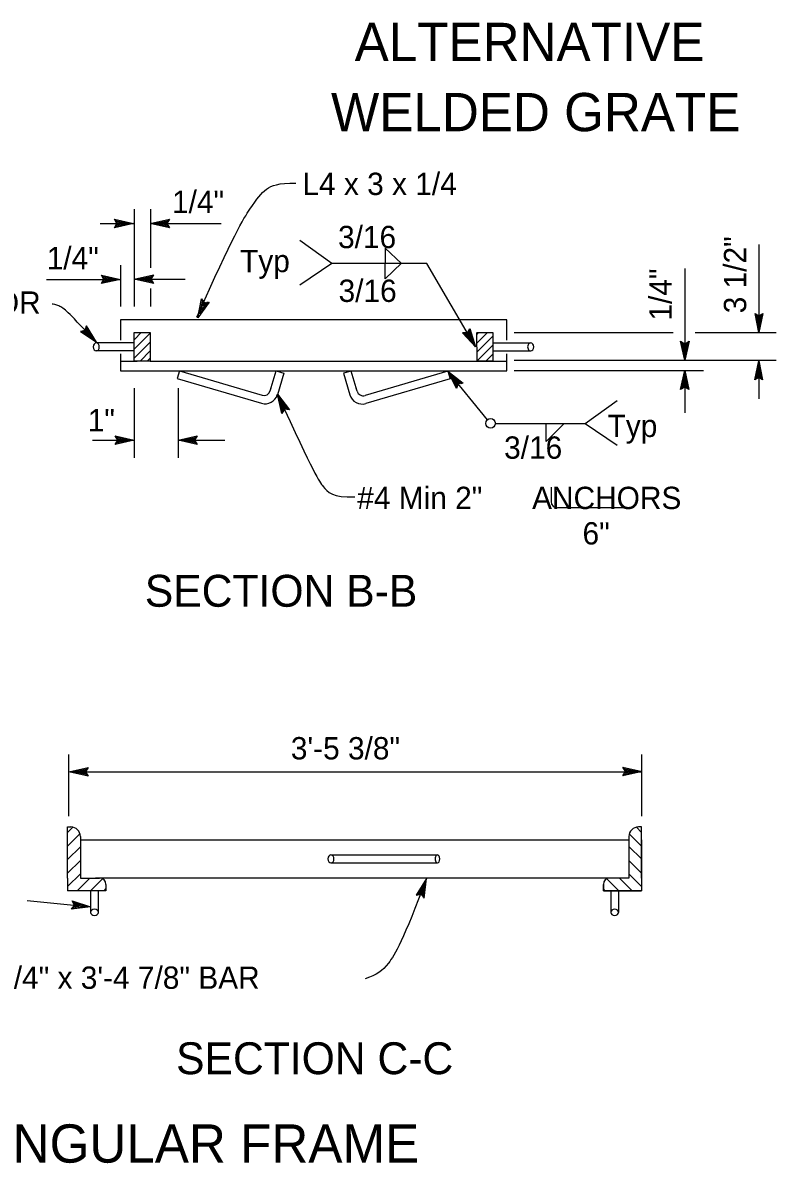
# Model space of a CAD drawing. Extents: x -894 to 866, y -476 to 714.
# Drawn here: x 28.5 to 264.8, y -54.5 to 303.1 of the extents above; entities that cross this region are included whole.
import ezdxf

# ---------------------------------------------------------------- set-up
doc = ezdxf.new("R2010")
doc.units = 0
for name, color, linetype in [('56 Stage 3 Anno', 7, 'Continuous'), ('57 Undefined', 7, 'Continuous'), ('60 Nongeo Data', 7, 'Continuous')]:
    doc.layers.add(name, color=color, linetype=linetype)

msp = doc.modelspace()

# ---------------------------------------------------------------- linework, layer by layer
at = {"layer": '56 Stage 3 Anno'}
for p, q in [((63.47, 244.66), (63.47, 214.15)), ((68.51, 244.66), (68.51, 226.24)), ((52.72, 240.18), (63.22, 240.18)), ((58.02, 240.18), (57.22, 241.51)), ((57.22, 241.51), (57.22, 241.51)), ((57.22, 241.51), (63.22, 240.18)), ((63.22, 240.18), (57.22, 238.84)), ((57.22, 238.84), (58.02, 240.18)), ((57.44, 241.16), (61.84, 240.18)), ((61.83, 240.17), (57.46, 239.2)), ((60.46, 240.18), (57.64, 239.55)), ((57.67, 240.8), (60.46, 240.18)), ((57.85, 240.45), (59.08, 240.18)), ((59.08, 240.18), (57.87, 239.91)), ((63.22, 240.18), (63.22, 240.18)), ((68.49, 240.18), (74.49, 241.51)), ((68.49, 240.18), (90.71, 240.18)), ((74.49, 238.84), (68.49, 240.18)), ((68.49, 240.18), (68.49, 240.18)), ((74.27, 239.19), (69.87, 240.17)), ((69.88, 240.18), (74.25, 241.15)), ((71.25, 240.17), (74.08, 240.8)), ((74.04, 239.55), (71.25, 240.17)), ((72.63, 240.17), (73.84, 240.44)), ((73.86, 239.9), (72.63, 240.17)), ((74.49, 241.51), (73.69, 240.18)), ((73.69, 240.18), (74.49, 238.84)), ((74.49, 241.51), (74.49, 241.51)), ((57.22, 238.85), (57.22, 238.85)), ((74.49, 238.84), (74.49, 238.84)), ((125.45, 227.67), (115.38, 234.83)), ((142.16, 232.51), (142.16, 227.67)), ((142.16, 232.51), (147.24, 227.63)), ((259.33, 233.58), (259.33, 206.08)), ((59.14, 227.12), (59.14, 214.15)), ((125.45, 227.67), (115.38, 220.83)), ((155.17, 227.67), (125.45, 227.67)), ((142.16, 222.83), (147.24, 227.71)), ((142.16, 222.83), (142.16, 227.67)), ((170.51, 201.52), (155.17, 227.67)), ((236.08, 226.11), (236.08, 197.3)), ((35.96, 222.67), (59.14, 222.67)), ((53.94, 222.67), (53.14, 224.01)), ((53.14, 224.01), (53.14, 224.01)), ((53.14, 224.01), (59.14, 222.67)), ((59.14, 222.67), (53.14, 221.34)), ((53.14, 221.34), (53.94, 222.67)), ((53.36, 223.66), (57.76, 222.67)), ((57.75, 222.67), (53.37, 221.7)), ((56.38, 222.67), (53.55, 222.05)), ((53.59, 223.3), (56.38, 222.67)), ((53.77, 222.95), (55, 222.68)), ((55, 222.68), (53.79, 222.41)), ((59.14, 222.67), (59.14, 222.67)), ((63.47, 222.75), (69.47, 224.08)), ((69.47, 221.41), (63.47, 222.75)), ((63.47, 222.75), (63.47, 222.75)), ((63.47, 222.75), (79.39, 222.75)), ((69.25, 221.77), (64.85, 222.75)), ((64.86, 222.75), (69.24, 223.72)), ((66.23, 222.75), (69.06, 223.38)), ((69.02, 222.13), (66.23, 222.75)), ((67.61, 222.75), (68.82, 223.02)), ((68.84, 222.47), (67.61, 222.75)), ((69.47, 224.08), (68.67, 222.75)), ((68.67, 222.75), (69.47, 221.41)), ((69.47, 224.08), (69.47, 224.08)), ((53.14, 221.34), (53.14, 221.34)), ((68.51, 219.76), (68.51, 214.18)), ((69.47, 221.41), (69.47, 221.41)), ((259.36, 206), (258.16, 212)), ((258.16, 212), (258.16, 212)), ((258.16, 212), (259.36, 211.2)), ((259.36, 207.39), (258.49, 211.76)), ((259.36, 208.76), (258.8, 211.58)), ((259.36, 210.14), (259.12, 211.35)), ((259.36, 211.2), (260.57, 212)), ((260.57, 212), (259.36, 206)), ((260.25, 211.78), (259.36, 207.38)), ((259.92, 211.55), (259.36, 208.76)), ((259.61, 211.37), (259.36, 210.14)), ((260.57, 212), (260.57, 212)), ((182.58, 206), (232.46, 206)), ((239.3, 206), (264.76, 206)), ((259.36, 206), (259.36, 206)), ((236.08, 197.3), (234.75, 203.3)), ((234.75, 203.3), (234.75, 203.3)), ((234.75, 203.3), (236.08, 202.5)), ((236.07, 198.69), (235.11, 203.07)), ((236.08, 200.07), (235.45, 202.89)), ((236.08, 201.45), (235.81, 202.66)), ((236.08, 202.5), (237.42, 203.3)), ((237.42, 203.3), (236.08, 197.3)), ((237.06, 203.09), (236.08, 198.68)), ((236.7, 202.85), (236.08, 200.07)), ((236.35, 202.68), (236.08, 201.45)), ((237.42, 203.3), (237.42, 203.3)), ((182.58, 197.3), (264.76, 197.3)), ((236.08, 197.3), (236.08, 197.3)), ((258.09, 191.13), (259.3, 197.13)), ((259.3, 197.13), (259.3, 197.13)), ((259.3, 197.13), (260.5, 191.13)), ((259.33, 197.3), (259.33, 185.22)), ((174.22, 178.67), (161.79, 193.92)), ((164.54, 188.42), (161.79, 193.92)), ((161.79, 193.92), (161.79, 193.92)), ((161.79, 193.92), (166.61, 190.11)), ((182.58, 194.11), (241.91, 194.11)), ((234.74, 188.11), (236.08, 194.11)), ((236.08, 194.11), (236.08, 194.11)), ((236.08, 194.11), (237.41, 188.11)), ((236.08, 194.11), (236.08, 180.84)), ((258.41, 191.34), (259.3, 195.75)), ((258.74, 191.58), (259.3, 194.36)), ((259.3, 195.73), (260.17, 191.36)), ((259.3, 194.36), (259.86, 191.54)), ((164.68, 188.82), (162.66, 192.85)), ((162.67, 192.84), (166.18, 190.07)), ((164.81, 189.22), (163.53, 191.78)), ((163.53, 191.78), (165.8, 189.98)), ((164.97, 189.58), (164.41, 190.71)), ((164.41, 190.71), (165.38, 189.94)), ((165.07, 189.89), (164.54, 188.42)), ((166.61, 190.11), (165.07, 189.89)), ((166.61, 190.11), (166.61, 190.11)), ((235.09, 188.33), (236.08, 192.73)), ((235.45, 188.56), (236.07, 191.35)), ((235.8, 188.74), (236.07, 189.97)), ((236.07, 191.35), (236.7, 188.52)), ((236.07, 189.97), (236.34, 188.76)), ((236.08, 192.72), (237.05, 188.35)), ((259.3, 191.93), (258.09, 191.13)), ((258.09, 191.13), (258.09, 191.13)), ((259.05, 191.75), (259.3, 192.98)), ((259.3, 192.98), (259.54, 191.77)), ((260.5, 191.13), (259.3, 191.93)), ((260.5, 191.13), (260.5, 191.13)), ((63.47, 188.58), (63.47, 166.74)), ((77.18, 188.58), (77.18, 166.74)), ((109.68, 180.63), (108.38, 186.64)), ((108.38, 186.64), (108.38, 186.64)), ((108.38, 186.64), (112.11, 181.75)), ((164.54, 188.42), (164.54, 188.42)), ((236.08, 188.91), (234.74, 188.11)), ((234.74, 188.11), (234.74, 188.11)), ((237.41, 188.11), (236.08, 188.91)), ((237.41, 188.11), (237.41, 188.11)), ((109.92, 180.98), (108.96, 185.39)), ((108.97, 185.38), (111.68, 181.82)), ((110.14, 181.34), (109.54, 184.13)), ((109.54, 184.13), (111.29, 181.83)), ((110.38, 181.65), (110.12, 182.88)), ((110.12, 182.88), (110.87, 181.89)), ((204.82, 177.52), (214.89, 184.68)), ((110.56, 181.92), (109.68, 180.63)), ((109.68, 180.63), (109.68, 180.63)), ((112.11, 181.75), (110.56, 181.92)), ((112.11, 181.75), (112.11, 181.75)), ((176.72, 177.52), (204.82, 177.52)), ((198.25, 177.48), (192.61, 171.84)), ((192.61, 171.84), (192.61, 177.45)), ((204.82, 177.52), (214.89, 170.68)), ((50.35, 172.27), (63.47, 172.27)), ((58.27, 172.27), (57.47, 173.61)), ((57.47, 173.61), (57.47, 173.61)), ((57.47, 173.61), (63.47, 172.27)), ((63.47, 172.27), (57.47, 170.94)), ((57.47, 170.94), (58.27, 172.27)), ((57.69, 173.26), (62.09, 172.27)), ((62.08, 172.27), (57.7, 171.3)), ((60.71, 172.28), (57.88, 171.65)), ((57.92, 172.9), (60.71, 172.28)), ((58.1, 172.55), (59.33, 172.28)), ((59.33, 172.28), (58.12, 172.01)), ((63.47, 172.27), (63.47, 172.27)), ((77.18, 172.27), (83.18, 173.6)), ((77.18, 172.27), (91.83, 172.27)), ((83.18, 170.93), (77.18, 172.27)), ((77.18, 172.27), (77.18, 172.27)), ((82.97, 171.29), (78.56, 172.27)), ((78.58, 172.28), (82.95, 173.24)), ((79.95, 172.27), (82.77, 172.9)), ((82.73, 171.65), (79.95, 172.27)), ((81.33, 172.27), (82.54, 172.54)), ((82.56, 172), (81.33, 172.27)), ((83.18, 173.6), (82.38, 172.27)), ((82.38, 172.27), (83.18, 170.93)), ((83.18, 173.6), (83.18, 173.6)), ((57.47, 170.94), (57.47, 170.94)), ((83.18, 170.93), (83.18, 170.93)), ((42.95, 54.29), (42.95, 73.7)), ((222.66, 54.29), (222.66, 73.7)), ((42.98, 68.25), (48.98, 69.58)), ((48.98, 66.91), (42.98, 68.25)), ((42.98, 68.25), (42.98, 68.25)), ((43.38, 68.23), (222.5, 68.23)), ((48.76, 67.26), (44.36, 68.25)), ((44.37, 68.25), (48.75, 69.22)), ((45.74, 68.24), (48.57, 68.87)), ((48.53, 67.62), (45.74, 68.24)), ((47.13, 68.24), (48.33, 68.51)), ((48.35, 67.97), (47.13, 68.24)), ((48.98, 69.58), (48.18, 68.25)), ((48.18, 68.25), (48.98, 66.91)), ((48.98, 69.58), (48.98, 69.58)), ((217.49, 68.32), (216.69, 69.66)), ((216.69, 69.66), (216.69, 69.66)), ((216.69, 69.66), (222.69, 68.32)), ((222.69, 68.32), (216.69, 66.99)), ((216.69, 66.99), (217.49, 68.32)), ((216.91, 69.3), (221.31, 68.32)), ((221.3, 68.32), (216.93, 67.35)), ((219.93, 68.32), (217.11, 67.7)), ((217.14, 68.94), (219.93, 68.32)), ((217.32, 68.6), (218.55, 68.32)), ((218.55, 68.32), (217.34, 68.06)), ((222.69, 68.32), (222.69, 68.32)), ((48.98, 66.91), (48.98, 66.91)), ((216.69, 66.99), (216.69, 66.99)), ((155.13, 34.74), (151.85, 29.54)), ((154.66, 33.43), (152.27, 29.64)), ((154.1, 28.96), (154.67, 33.44)), ((154.37, 28.64), (155.13, 34.74)), ((155.13, 34.74), (155.13, 34.74)), ((151.85, 29.54), (153.38, 29.85)), ((151.85, 29.54), (151.85, 29.54)), ((154.2, 32.14), (152.66, 29.69)), ((153.74, 30.84), (153.07, 29.79)), ((153.38, 29.85), (154.37, 28.64)), ((153.58, 29.59), (153.74, 30.84)), ((153.85, 29.31), (154.2, 32.14)), ((154.37, 28.64), (154.37, 28.64)), ((29.86, 27.84), (49.77, 25.86))]:
    msp.add_line(p, q, dxfattribs=at)
for points in [[(86.98, 215.51), (83.39, 210.64), (84.58, 216.57), (84.82, 216.24), (83.94, 211.9), (86.58, 215.46), (86.18, 215.41), (84.49, 213.13), (85.05, 215.91), (85.28, 215.58), (85.04, 214.37), (85.77, 215.36), (85.46, 215.33), (84.58, 216.57), (85.46, 215.33)], [(46.57, 206.34), (51.57, 202.93), (48.49, 208.13), (48.38, 207.74), (50.64, 203.93), (46.97, 206.43), (47.37, 206.51), (49.71, 204.91), (48.27, 207.35), (48.16, 206.96), (48.78, 205.9), (47.77, 206.6), (48.07, 206.66), (48.49, 208.13), (48.07, 206.66)], [(168.66, 207.28), (170.51, 201.52), (166.39, 205.95), (166.8, 205.95), (169.81, 202.7), (168.46, 206.93), (168.26, 206.57), (169.13, 203.87), (167.2, 205.94), (167.61, 205.94), (168.44, 205.04), (168.07, 206.21), (167.92, 205.94), (166.39, 205.95), (167.92, 205.94)], [(44.02, 27.75), (49.77, 25.86), (43.76, 25.14), (44.01, 25.46), (48.41, 25.99), (44.2, 27.38), (44.37, 27.02), (47.06, 26.13), (44.25, 25.79), (44.49, 26.12), (45.71, 26.26), (44.54, 26.65), (44.68, 26.36), (43.76, 25.14), (44.68, 26.36)]]:
    msp.add_lwpolyline(points, close=True, dxfattribs=at)
msp.add_circle((175.19, 177.52), 1.5, dxfattribs=at)
for points in [[(83.09, 210.81), (94.7, 236.86), (100.49, 246.17), (104.63, 251.46), (108.64, 252.88), (114.07, 252.88)], [(51.57, 202.93), (46.03, 208.86), (42.19, 212.95), (39.89, 214.51), (38.01, 214.89), (37.66, 214.94)], [(108.38, 186.64), (120.14, 161.07), (122.53, 157.76), (125.66, 154.21), (132.61, 154.48)], [(155.19, 34.97), (147.74, 15.21), (142.66, 6.62), (139.6, 4.63), (135.87, 3.33)]]:
    msp.add_open_spline(points, degree=3, dxfattribs=at)
at = {"layer": '57 Undefined'}
for p, q in [((194.18, 157.5), (194.18, 153)), ((219.59, 151), (196.18, 151))]:
    msp.add_line(p, q, dxfattribs=at)
msp.add_arc((196.18, 153), 2, 180, 270, dxfattribs=at)
at = {"layer": '60 Nongeo Data'}
for p, q in [((180.27, 209.99), (59.14, 209.99)), ((59.14, 209.99), (59.14, 203.58)), ((180.27, 203.58), (180.27, 209.99)), ((63.46, 205.99), (68.41, 205.99)), ((63.47, 197.05), (63.47, 206.03)), ((68.47, 206), (68.47, 196.98)), ((170.94, 196.98), (170.93, 206)), ((170.96, 206), (175.89, 206)), ((175.94, 206.05), (175.94, 196.98)), ((63.47, 202.75), (51.54, 202.75)), ((175.94, 202.75), (187.76, 202.75)), ((63.47, 200.25), (51.54, 200.25)), ((59.14, 199.31), (59.14, 193.99)), ((59.14, 196.99), (64.37, 196.99)), ((68.45, 196.99), (63.46, 196.99)), ((68.45, 196.99), (175.7, 196.99)), ((175.89, 197), (170.96, 197)), ((175.04, 196.99), (180.27, 196.99)), ((175.94, 200.25), (187.76, 200.25)), ((180.27, 193.99), (180.27, 199.31)), ((59.14, 193.99), (180.27, 193.99)), ((77.62, 193.99), (76.91, 191.59)), ((77.62, 193.99), (103.58, 186.34)), ((106.06, 187.69), (107.92, 193.99)), ((107.92, 193.99), (110.31, 193.28)), ((110.31, 193.28), (108.32, 186.51)), ((131.49, 193.92), (129.09, 193.21)), ((129.09, 193.21), (131.09, 186.44)), ((133.34, 187.62), (131.49, 193.92)), ((161.79, 193.92), (135.83, 186.27)), ((161.79, 193.92), (162.5, 191.52)), ((76.91, 191.59), (103.35, 183.8)), ((162.5, 191.52), (136.06, 183.73)), ((106.06, 187.69), (106.34, 188.65)), ((133.34, 187.62), (133.06, 188.58)), ((42.56, 46.94), (42.56, 50.94)), ((42.56, 50.94), (43.56, 50.94)), ((222.56, 50.94), (221.56, 50.94)), ((222.56, 50.94), (221.56, 50.94)), ((222.56, 46.94), (222.56, 50.94)), ((222.56, 46.94), (222.56, 50.94)), ((42.56, 34.94), (42.56, 46.94)), ((46.56, 47.94), (46.56, 46.94)), ((46.56, 46.94), (218.56, 46.94)), ((46.56, 46.94), (46.56, 34.94)), ((218.56, 47.94), (218.56, 46.94)), ((218.56, 47.94), (218.56, 46.94)), ((218.56, 46.94), (218.56, 34.94)), ((218.56, 46.94), (218.56, 34.94)), ((222.56, 46.94), (222.56, 34.94)), ((222.56, 34.94), (222.56, 46.94)), ((125.13, 42.19), (158.53, 42.19)), ((125.13, 39.69), (158.53, 39.69)), ((42.56, 34.94), (42.56, 30.94)), ((46.56, 34.94), (52.56, 34.94)), ((213.14, 34.94), (51.3, 34.94)), ((54.56, 32.94), (54.56, 30.94)), ((210.56, 30.94), (210.56, 32.94)), ((210.56, 32.94), (210.56, 30.94)), ((218.56, 34.94), (212.56, 34.94)), ((218.56, 34.94), (212.56, 34.94)), ((222.56, 34.94), (222.56, 30.94)), ((222.56, 34.94), (222.56, 30.94)), ((54.56, 30.94), (42.56, 30.94)), ((49.77, 30.95), (49.77, 24.17)), ((52.23, 24.17), (52.23, 30.95)), ((222.56, 30.94), (210.56, 30.94)), ((210.56, 30.94), (222.56, 30.94)), ((212.9, 30.95), (212.9, 24.17)), ((215.36, 24.17), (215.36, 30.95))]:
    msp.add_line(p, q, dxfattribs=at)
for points in [[(65.62, 206), (63.48, 203.86)], [(63.52, 200.9), (68.45, 205.84)], [(170.95, 202.74), (174.23, 206.01)], [(170.97, 199.94), (175.97, 204.94)], [(170.98, 205.53), (171.44, 206)], [(63.48, 198.04), (68.47, 203.03)], [(170.97, 197.1), (175.97, 202.1)], [(65.26, 196.99), (68.49, 200.22)], [(67.52, 196.99), (68.48, 197.95)], [(173.69, 197.01), (175.94, 199.25)], [(42.56, 49.2), (44.23, 50.86)], [(222.56, 49.2), (220.9, 50.86)], [(42.56, 44.96), (46.43, 48.82)], [(222.56, 44.96), (218.7, 48.82)], [(42.56, 40.71), (46.56, 44.71)], [(222.57, 40.82), (218.57, 44.82)], [(42.56, 36.47), (46.56, 40.47)], [(222.56, 36.47), (218.56, 40.47)], [(42.56, 32.23), (46.56, 36.23)], [(222.56, 32.23), (218.56, 36.23)], [(45.51, 30.94), (49.51, 34.94)], [(49.76, 30.94), (53.51, 34.69)], [(215.37, 30.94), (211.61, 34.69)], [(219.61, 30.94), (215.61, 34.94)], [(54, 30.94), (54.56, 31.5)], [(211.13, 30.94), (210.56, 31.5)]]:
    msp.add_lwpolyline(points, dxfattribs=at)
for centre, radius, start, end in [((104.48, 187.64), 4, 253.5807, 343.5807), ((104.14, 188.26), 2, 253.5807, 343.5807), ((134.92, 187.57), 4, 196.4193, 286.4193), ((135.26, 188.19), 2, 196.4193, 286.4193), ((43.56, 47.94), 3, 0, 90), ((221.56, 47.94), 3, 90, 180), ((221.56, 47.94), 3, 90, 180), ((52.56, 32.94), 2, 0, 90), ((212.56, 32.94), 2, 90, 180), ((212.56, 32.94), 2, 90, 180)]:
    msp.add_arc(centre, radius, start, end, dxfattribs=at)
for centre, major_axis, ratio, start_param, end_param in [((51.53, 201.5), (0.01, 1.25), 0.771138, 0, 3.138636), ((51.53, 201.5), (0.01, 1.25), 0.771138, 3.141593, 6.283185), ((187.77, 201.5), (-0.01, 1.25), 0.771138, 0, 3.141593), ((187.77, 201.5), (-0.01, 1.25), 0.771138, 3.144549, 6.283185), ((125.12, 40.94), (0.01, 1.25), 0.771138, 0, 3.138636), ((125.12, 40.94), (0.01, 1.25), 0.771138, 3.141593, 6.283185), ((158.54, 40.94), (-0.01, 1.25), 0.568395, 0, 3.141593), ((158.54, 40.94), (-0.01, 1.25), 0.564163, 3.144549, 6.283185), ((50.99, 24.17), (-1.22, -0.01), 0.787502, 3.144549, 6.283185), ((214.12, 24.17), (-1.22, -0.01), 0.787502, 3.144549, 6.283185), ((50.99, 24.16), (-1.22, 0.01), 0.787502, 0, 3.138636), ((214.12, 24.16), (-1.22, 0.01), 0.787502, 0, 3.138636)]:
    msp.add_ellipse(centre, major_axis=major_axis, ratio=ratio, start_param=start_param, end_param=end_param, dxfattribs=at)

# ---------------------------------------------------------------- texts
at = {"layer": '57 Undefined'}
for s, height, p in [('ALTERNATIVE', 12, (132.57, 291.13)), ('WELDED GRATE', 12, (125.14, 269.13)), ('L4 x 3 x 1/4', 7, (116.19, 249.13)), ('1/4"', 7, (75.29, 243.51)), ('3/16', 7, (127.36, 232.46)), ('1/4"', 7, (35.99, 225.84)), ('Typ', 7, (96.64, 224.93)), ('3/16', 7, (127.52, 215.6)), ('ANCHOR', 7, (-6.46, 211.89)), ('1"', 7, (48.85, 174.98)), ('Typ', 7, (211.89, 173.23)), ('3/16', 7, (179.44, 166.42)), ('#4 Min 2"      ANCHORS', 7, (133.38, 150.64)), ('6"', 7, (204.03, 139.53)), ('SECTION B-B', 10, (66.76, 120.01)), ('3\'-5 3/8"', 7, (112.55, 72.13)), ('3 1/2" x 1/4" x 3\'-4 7/8" BAR', 7, (-13.56, 0.19)), ('SECTION C-C', 10, (76.57, -26.58)), ('ALTERNATIVE ANCHOR FOR RECTANGULAR FRAME', 12, (-255.54, -54.32))]:
    msp.add_text(s, height=height, dxfattribs=at).set_placement(p)
for s, p in [('3 1/2"', (255.35, 212.03)), ('1/4"', (231.98, 209.74))]:
    msp.add_text(s, height=7, rotation=90, dxfattribs=at).set_placement(p)

doc.saveas('drawing.dxf')
